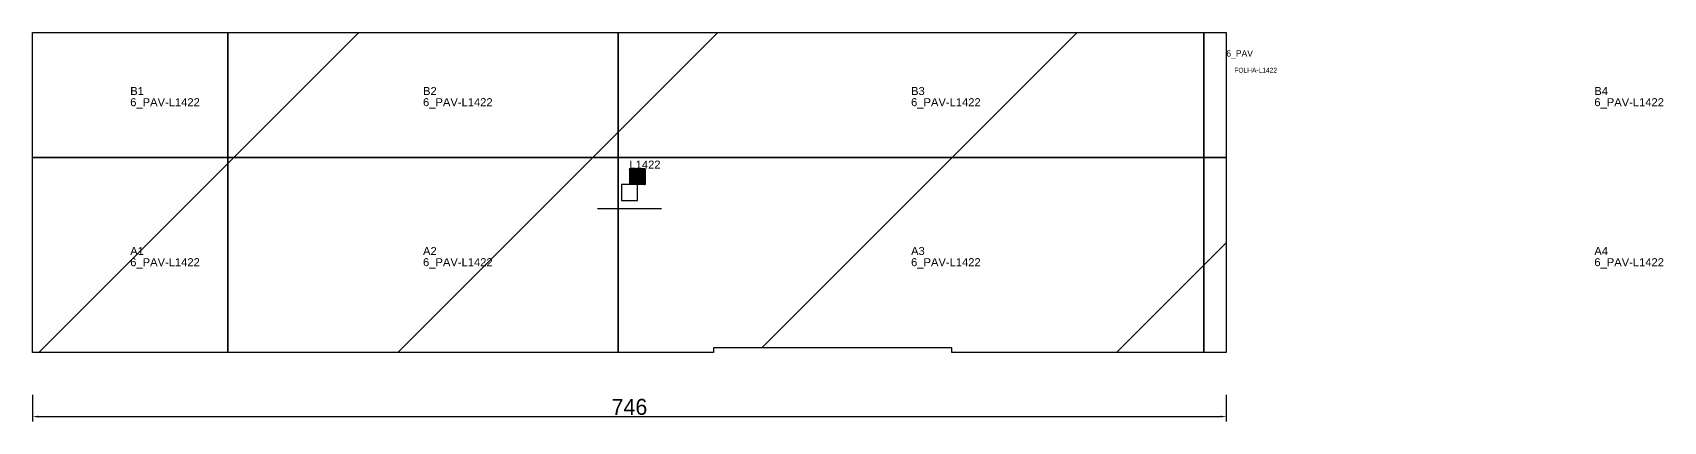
# Model space of a CAD drawing. Header units: metres. Extents: x 222 to 2461, y -42 to 202.
# Drawn here: x 222 to 1241, y -42 to 202 of the extents above; entities that cross this region are included whole.
import ezdxf

# ---------------------------------------------------------------- set-up
doc = ezdxf.new("R2010")
doc.units = ezdxf.units.M
for name, color, linetype in [('3', 3, 'CONTINUOUS'), ('AUX00', 7, 'CONTINUOUS'), ('COTA', 241, 'CONTINUOUS'), ('FOLHA', 255, 'CONTINUOUS'), ('Hachura', 251, 'CONTINUOUS'), ('NOMENCLATURA', 7, 'CONTINUOUS'), ('Nível', 160, 'CONTINUOUS'), ('Painéis', 200, 'CONTINUOUS'), ('Pilares', 5, 'CONTINUOUS'), ('REAPROVEITAMENTO', 251, 'CONTINUOUS'), ('SARR_2.2x7', 40, 'CONTINUOUS')]:
    doc.layers.add(name, color=color, linetype=linetype)
doc.styles.add('ARIAL', font='Arial.ttf')
doc.styles.add('STR_STANDARD', font='arial.ttf')
doc.dimstyles.new('EZ DXF', dxfattribs={"dimtxt": 10, "dimasz": 3.5, "dimexe": 3, "dimexo": 1.5, "dimgap": 1, "dimtad": 1, "dimdec": 1, "dimdsep": 46, "dimcen": 2.5, "dimazin": 3, "dimtfac": 1, "dimtmove": 0, "dimatfit": 3})

msp = doc.modelspace()

# ---------------------------------------------------------------- hatches: boundary and pattern name
at = {"layer": 'Hachura'}
h = msp.add_hatch(dxfattribs=at)
h.set_pattern_fill('ANSI31', scale=50)
h.paths.add_polyline_path([(968.2, 201.5), (968.2, 1.5), (928.2, 1.5), (796.7, 1.5), (796.7, 4.5), (647.7, 4.5), (647.7, 1.5), (222.2, 1.5), (222.2, 201.5), (388.2, 201.5), (407.2, 201.5), (481.24, 201.5), (568.74, 201.5), (660.7, 201.5), (752.74, 201.5), (844.74, 201.5), (936.74, 201.5), (947.2, 201.5)])
h = msp.add_hatch(dxfattribs=at)
h.set_pattern_fill('ANSI31', scale=50)
h.paths.add_polyline_path([(968.2, 201.5), (968.2, 1.5), (928.2, 1.5), (796.7, 1.5), (796.7, 4.5), (647.7, 4.5), (647.7, 1.5), (222.2, 1.5), (222.2, 201.5), (388.2, 201.5), (407.2, 201.5), (481.24, 201.5), (568.74, 201.5), (660.7, 201.5), (752.74, 201.5), (844.74, 201.5), (936.74, 201.5), (947.2, 201.5)])
at = {"layer": 'Reaproveitamento'}
h = msp.add_hatch(dxfattribs=at)
h.set_pattern_fill('SOLID')
h.paths.add_polyline_path([(595.2, 106.5), (605.2, 106.5), (605.2, 116.5), (595.2, 116.5)])
h = msp.add_hatch(dxfattribs=at)
h.set_pattern_fill('SOLID')
h.paths.add_polyline_path([(595.2, 106.5), (605.2, 106.5), (605.2, 116.5), (595.2, 116.5)])

# ---------------------------------------------------------------- linework, layer by layer
at = {"layer": '3'}
for points in [[(344.2, 1.5), (344.2, 201.5)], [(344.2, 1.5), (344.2, 201.5)], [(588.2, 1.5), (588.2, 201.5)], [(588.2, 1.5), (588.2, 201.5)], [(954.2, 1.5), (954.2, 201.5)], [(954.2, 1.5), (954.2, 201.5)], [(222.2, 123.5), (968.2, 123.5)], [(222.2, 123.5), (968.2, 123.5)]]:
    msp.add_lwpolyline(points, close=True, dxfattribs=at)
at = {"layer": 'Painéis', "color": 200}
for p, q in [((222.2, 1.5), (222.2, 201.5)), ((222.2, 201.5), (388.2, 201.5)), ((222.2, 1.5), (222.2, 201.5)), ((222.2, 201.5), (388.2, 201.5)), ((388.2, 201.5), (407.2, 201.5)), ((388.2, 201.5), (407.2, 201.5)), ((407.2, 201.5), (481.24, 201.5)), ((407.2, 201.5), (481.24, 201.5)), ((481.24, 201.5), (568.74, 201.5)), ((481.24, 201.5), (568.74, 201.5)), ((568.74, 201.5), (660.7, 201.5)), ((568.74, 201.5), (660.7, 201.5)), ((660.7, 201.5), (752.74, 201.5)), ((660.7, 201.5), (752.74, 201.5)), ((752.74, 201.5), (844.74, 201.5)), ((752.74, 201.5), (844.74, 201.5)), ((844.74, 201.5), (936.74, 201.5)), ((844.74, 201.5), (936.74, 201.5)), ((936.74, 201.5), (947.2, 201.5)), ((936.74, 201.5), (947.2, 201.5)), ((947.2, 201.5), (968.2, 201.5)), ((947.2, 201.5), (968.2, 201.5)), ((968.2, 201.5), (968.2, 1.5)), ((968.2, 201.5), (968.2, 1.5)), ((647.7, 1.5), (222.2, 1.5)), ((647.7, 1.5), (222.2, 1.5)), ((796.7, 4.5), (647.7, 4.5)), ((647.7, 4.5), (647.7, 1.5)), ((796.7, 4.5), (647.7, 4.5)), ((647.7, 4.5), (647.7, 1.5)), ((796.7, 1.5), (796.7, 4.5)), ((796.7, 1.5), (796.7, 4.5)), ((928.2, 1.5), (796.7, 1.5)), ((928.2, 1.5), (796.7, 1.5)), ((968.2, 1.5), (928.2, 1.5)), ((968.2, 1.5), (928.2, 1.5))]:
    msp.add_line(p, q, dxfattribs=at)
at = {"layer": 'Pilares'}
msp.add_lwpolyline([(590.2, 96.5), (600.2, 96.5), (600.2, 106.5), (590.2, 106.5)], close=True, dxfattribs=at)
msp.add_lwpolyline([(590.2, 96.5), (600.2, 96.5), (600.2, 106.5), (590.2, 106.5)], close=True, dxfattribs=at)
at = {"layer": 'SARR_2.2x7'}
msp.add_line((575.2, 91.5), (615.2, 91.5), dxfattribs=at)
msp.add_line((575.2, 91.5), (615.2, 91.5), dxfattribs=at)

# ---------------------------------------------------------------- texts
at = {"layer": '3', "style": 'STR_STANDARD'}
for s, p in [('B1', (283.2, 162.5)), ('B1', (283.2, 162.5)), ('B2', (466.2, 162.5)), ('B2', (466.2, 162.5)), ('B3', (771.2, 162.5)), ('B3', (771.2, 162.5)), ('B4', (1198.2, 162.5)), ('B4', (1198.2, 162.5)), ('A1', (283.2, 62.5)), ('A1', (283.2, 62.5)), ('A2', (466.2, 62.5)), ('A2', (466.2, 62.5)), ('A3', (771.2, 62.5)), ('A3', (771.2, 62.5)), ('A4', (1198.2, 62.5)), ('A4', (1198.2, 62.5))]:
    msp.add_text(s, height=5, dxfattribs=at).set_placement(p)
at = {"layer": 'AUX00', "style": 'STR_STANDARD'}
for p in [(283.2, 155.5), (283.2, 155.5), (466.2, 155.5), (466.2, 155.5), (771.2, 155.5), (771.2, 155.5), (1198.2, 155.5), (1198.2, 155.5), (283.2, 55.5), (283.2, 55.5), (466.2, 55.5), (466.2, 55.5), (771.2, 55.5), (771.2, 55.5), (1198.2, 55.5), (1198.2, 55.5)]:
    msp.add_text('6_PAV-L1422', height=5, dxfattribs=at).set_placement(p)
at = {"layer": 'FOLHA'}
msp.add_text('FOLHA-L1422', height=3, dxfattribs=at).set_placement((973.2, 176.5))
msp.add_text('FOLHA-L1422', height=3, dxfattribs=at).set_placement((973.2, 176.5))
at = {"layer": 'NOMENCLATURA', "insert": (595.2, 121.5), "char_height": 5, "attachment_point": 1, "style": 'ARIAL'}
msp.add_mtext('L1422', dxfattribs=at)
msp.add_mtext('L1422', dxfattribs=at)
at = {"layer": 'Nível'}
msp.add_text('6_PAV', height=4, dxfattribs=at).set_placement((968.2, 186.5))
msp.add_text('6_PAV', height=4, dxfattribs=at).set_placement((968.2, 186.5))

# ---------------------------------------------------------------- dimensions: what is measured, and where the dimension line sits
at = {"layer": 'COTA'}
msp.add_linear_dim(base=(222.2, -38.5), p1=(222.2, -23.5), p2=(968.2, -23.5), dimstyle='EZ DXF', dxfattribs=at).render()
msp.add_linear_dim(base=(222.2, -38.5), p1=(222.2, -23.5), p2=(968.2, -23.5), dimstyle='EZ DXF', dxfattribs=at).render()

doc.saveas('drawing.dxf')
